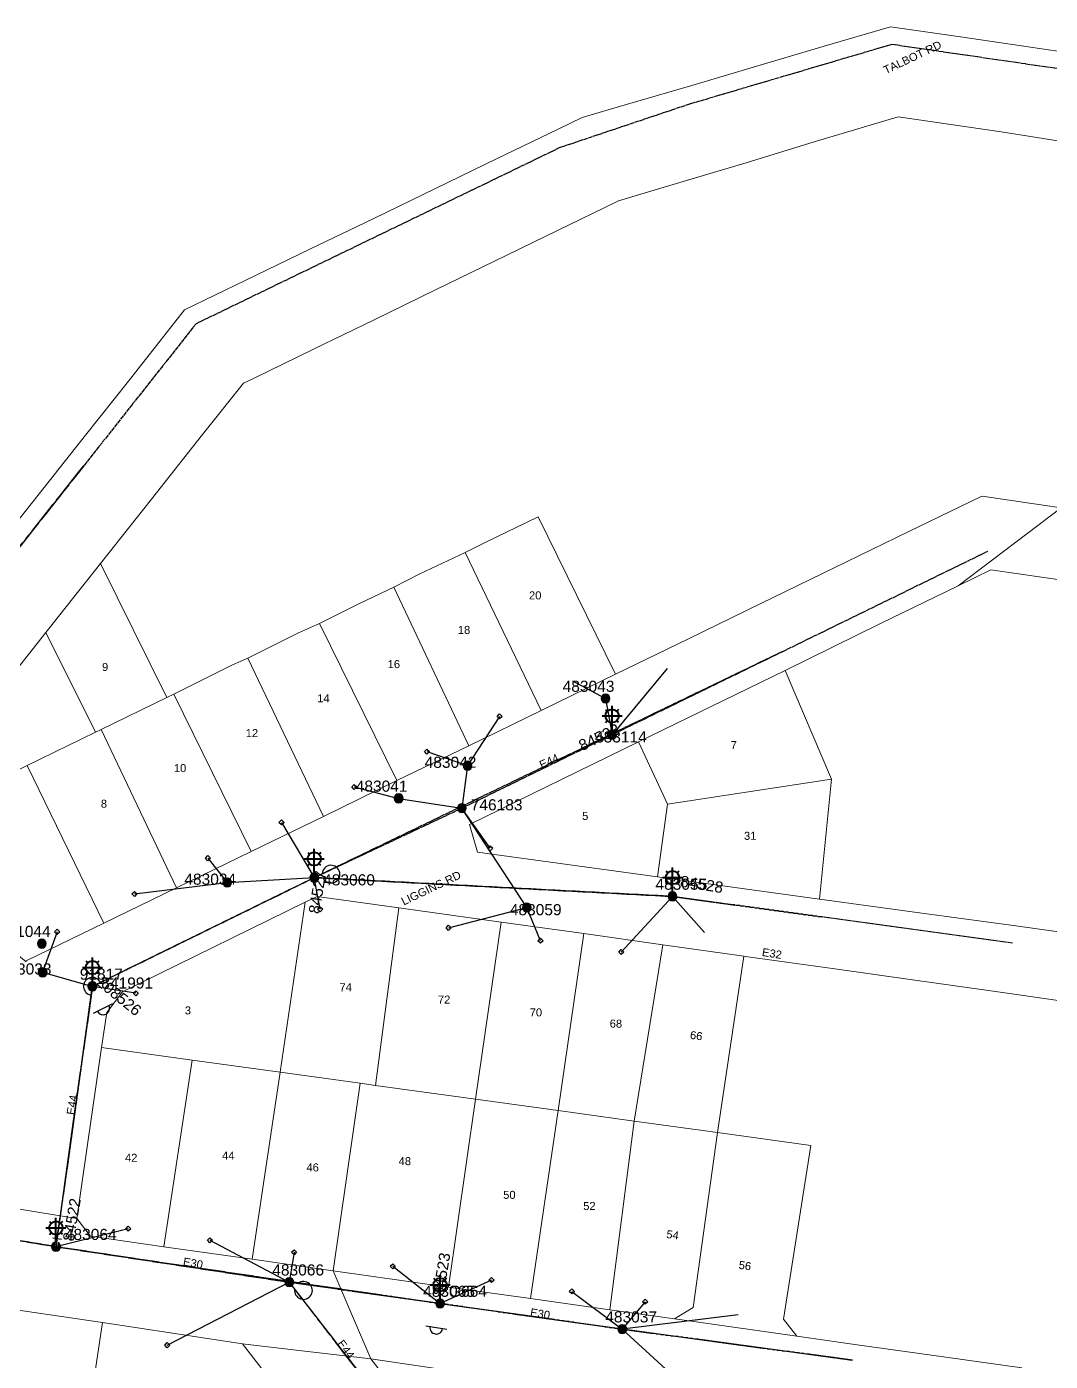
# Model space of a CAD drawing. Header units: metres. Extents: x 264012 to 265218, y 6264557 to 6265948.
# Drawn here: x 264582.5 to 264812.9, y 6265567.7 to 6265868 of the extents above; entities that cross this region are included whole.
import ezdxf
from ezdxf.enums import TextEntityAlignment as Align

# ---------------------------------------------------------------- set-up
doc = ezdxf.new("R2010")
doc.units = ezdxf.units.M
doc.linetypes.add('Cable Exist OH', pattern=[1, 1, 0])
doc.layers.get('0').update_dxf_attribs({"color": 6})
doc.layers.add('Cadastre Land Parcels_SP_EXT', color=9, linetype='Continuous', lineweight=5)
doc.layers.add('Cadastre Roads_SP_EXT', color=9, linetype='Continuous', lineweight=5)
for name, color, linetype in [('Equip_SP_HV_EXT', 7, 'Continuous'), ('Equip_SP_SL_EXT', 7, 'Continuous'), ('Mains_HV_EXT', 7, 'Continuous'), ('Mains_LV_EXT', 7, 'Continuous'), ('Mains_SL_EXT', 7, 'Continuous'), ('Services_SP_EXT', 7, 'Continuous'), ('SupportsOH_SP_TR_HV_LV_SL_EXT', 7, 'Continuous')]:
    doc.layers.add(name, color=color, linetype=linetype)
doc.layers.get('0').freeze()
doc.styles.add('iecARIAL', font='arial.ttf', dxfattribs={"height": 2})
doc.styles.add('POLE_LABEL', font='arial.ttf')
doc.styles.get("Standard").update_dxf_attribs({"font": 'arial.ttf'})

# ---------------------------------------------------------------- blocks, each defined once
blk = doc.blocks.new('SL_LANTERN_EXT')
at = {"lineweight": 40}
for p, q in [((0, 1.97), (0, 6.47)), ((-2.25, 4.22), (2.25, 4.22)), ((-1.46, 5.68), (-1.06, 5.28)), ((-1.46, 2.76), (-1.06, 3.16)), ((1.46, 5.68), (1.06, 5.28)), ((1.46, 2.76), (1.06, 3.16)), ((0, 0), (0, 2.72))]:
    blk.add_line(p, q, dxfattribs=at)
blk.add_circle((0, 4.22), 1.5, dxfattribs=at)
at = {"style": 'iecARIAL', "flags": 8}
blk.add_attdef('ASSET_NUM', (1.5, 1.5), '', height=2.5, dxfattribs=at)
for tag, p, height, flags in [('OPERATING_VOLTAGE', (0.98, -1.65), 0.2, 9), ('ORIENTATION', (0.98, -1.85), 0.2, 9), ('OWNED_BY', (0.98, -2.05), 0.2, 9), ('STATE', (0.98, -2.25), 0.2, 9), ('CONSTRUCTED_VOLTAGE', (0.98, -0.65), 0.2, 9), ('CONTROL_TYPE', (0.98, -0.85), 0.2, 9), ('LANTERN_PURPOSE', (0.98, -1.05), 0.2, 9), ('LANTERN_TYPE', (0.98, -1.25), 0.2, 9), ('NO_PHASES', (0.98, -1.45), 0.2, 9), ('USAGE', (0.98, -2.45), 0.2, 9), ('CEXIST', (0.98, -2.65), 0.2, 9), ('CNEW', (0.98, -2.85), 0.2, 9), ('CNUMBER', (0.98, -3.05), 0.2, 9), ('LNUMBER', (2.18, -3.25), 2.5, 8), ('CREMOVE', (0.98, -3.25), 0.2, 9), ('CREPLACE', (0.98, -3.45), 0.2, 9), ('LKINGHEIGHT', (0.98, -3.65), 0.2, 9), ('LBRACKET', (0.98, -3.85), 0.2, 9), ('LBRACKETVOCAB', (0.98, -4.05), 0.2, 9), ('LCATEGORY', (0.98, -4.25), 0.2, 9), ('LCHARGE1', (0.98, -4.45), 0.2, 9), ('LCHARGE1PERCENT', (0.98, -4.65), 0.2, 9), ('LCHARGE2', (0.98, -4.85), 0.2, 9), ('LCHARGE2PERCENT', (0.98, -5.05), 0.2, 9), ('LCHARGE3', (0.98, -5.25), 0.2, 9), ('LCHARGE3PERCENT', (0.98, -5.45), 0.2, 9), ('LEXIST', (0.98, -5.65), 0.2, 9), ('LLAMP', (0.98, -5.85), 0.2, 9), ('LLAMPVOCAB', (0.98, -6.05), 0.2, 9), ('LMAST', (0.98, -6.25), 0.2, 9), ('LMASTVOCAB', (0.98, -6.45), 0.2, 9), ('LNEW', (0.98, -6.65), 0.2, 9), ('LANTNUMBER', (0.98, -6.85), 0.2, 9), ('LOUTREACH', (0.98, -7.25), 0.2, 9), ('LOUTREACHVOCAB', (0.98, -7.45), 0.2, 9), ('LRATECODE', (0.98, -7.65), 0.2, 9), ('LREMOVE', (0.98, -7.85), 0.2, 9), ('LREPLACE', (0.98, -8.05), 0.2, 9), ('LTYPE', (0.98, -8.25), 0.2, 9), ('LTYPEVOCAB', (0.98, -8.45), 0.2, 9), ('LEGEND', (0.98, -8.65), 0.2, 9), ('LOCATION', (0.98, -8.85), 0.2, 9), ('NOTES', (0.98, -9.05), 0.2, 9), ('STREETNAME', (0.98, -9.25), 0.2, 9), ('SUBURB', (0.98, -9.45), 0.2, 1)]:
    blk.add_attdef(tag, p, '', height=height, dxfattribs=dict(flags=flags))
blk = doc.blocks.new('CCP_EXT')
blk.add_wipeout([(0, 0.57), (0.57, 0), (0, -0.57), (-0.57, 0)])
blk.add_lwpolyline([(-0.57, 0), (0, 0.57), (0.57, 0), (0, -0.57), (-0.57, 0)])
at = {"flags": 1}
blk.add_attdef('Z', (0, 0), '', height=0.2, dxfattribs=at)
at = {"flags": 9}
for tag, p in [('CCP_TYPE', (0, 0)), ('CONSTRUCTED_VOLTAGE', (0, -0.2)), ('OPERATING_VOLTAGE', (0, -0.6)), ('ORIENTATION', (0, -0.8)), ('OWNED_BY', (0, -1)), ('STATE', (0, -1.8)), ('NO_PHASES', (0, -0.4)), ('USAGE', (0, -1.2)), ('LEGEND', (0, -1.4)), ('LIFE_SUPPORT', (0, -1.6)), ('NOTES', (0, -2))]:
    blk.add_attdef(tag, text='', height=0.2, dxfattribs=at).set_placement(p, align=Align.MIDDLE_LEFT)
blk = doc.blocks.new('POLE_EXT')
blk.add_hatch(color=256).paths.add_polyline_path([(-1, 0, 1), (1, 0, 1)])
blk.add_lwpolyline([(-1, 0, 1), (1, 0, 1)], format="xyb", close=True)
for tag, height, flags, p in [('pNumber', 2.5, 8, (-17.84, 2.07)), ('OWNED_BY', 0.2, 9, (1.35, -0.4)), ('SPECIAL_USE', 0.2, 9, (1.35, -0.8)), ('STATE', 0.2, 9, (1.35, -1)), ('cLV', 0.2, 9, (1.35, -1.4)), ('hDepth', 0.2, 9, (1.35, -1.6)), ('hDia', 0.2, 9, (1.35, -1.8)), ('cHV', 0.2, 9, (1.35, -2)), ('PARENT', 0.2, 9, (1.35, -0.6)), ('USAGE', 0.2, 9, (1.35, -1.2)), ('LBRACKET', 0.2, 9, (1.35, -2.2)), ('LExisting', 0.2, 9, (1.35, -2.4)), ('LANTNUMBER', 0.2, 9, (1.35, -2.6)), ('LOther', 0.2, 9, (1.35, -2.8)), ('LRemove', 0.2, 9, (1.35, -3)), ('cLinedev', 0.2, 9, (1.35, -3.4)), ('pExisting', 0.2, 9, (1.35, -3.8)), ('pFooting', 0.2, 9, (1.35, -4.4)), ('pNew', 0.2, 9, (1.35, -4.6)), ('pRelocate', 0.2, 9, (1.35, -5)), ('pRemove', 0.2, 9, (1.35, -5.2)), ('pReplace', 0.2, 9, (1.35, -5.4)), ('pStay', 0.2, 9, (1.35, -5.6)), ('pType', 0.2, 9, (1.35, -5.8)), ('cspan', 0.2, 9, (1.35, -6)), ('LEGEND', 0.2, 9, (1.35, -3.2)), ('LOCATION', 0.2, 9, (1.35, -3.6)), ('PFNUMBER', 0.2, 9, (1.35, -4)), ('NEWPFNUMBER', 0.2, 9, (1.35, -4.2)), ('STREETNAME', 0.2, 9, (1.35, -6.2)), ('SUBURB', 0.2, 9, (1.35, -6.4)), ('OPERATED_BY', 0.2, 9, (1.36, -7.01)), ('NOTES', 0.2, 9, (1.35, -6.6)), ('MAINTAINED_BY', 0.2, 9, (1.36, -6.81))]:
    blk.add_attdef(tag, text='', height=height, dxfattribs=dict(flags=flags)).set_placement(p, align=Align.MIDDLE_LEFT)
at = {"style": 'POLE_LABEL'}
for tag, height, flags, p in [('ASSET_NUM', 2.5, 8, (2, 2)), ('STRUCTURE_PLANT_NUMBER', 0.2, 9, (1.35, 0.03)), ('STREET_CODE', 0.2, 9, (1.35, -0.2))]:
    blk.add_attdef(tag, text='', height=height, dxfattribs=dict(at, flags=flags)).set_placement(p, align=Align.MIDDLE_LEFT)
at = {"flags": 1}
blk.add_attdef('Z', (1.35, -7.33), '', height=0.2, dxfattribs=at)
blk = doc.blocks.new('HV_USL_CLOSED_EXT')
blk.add_line((2.4, 5.5), (-2.4, 5.5))
blk.add_lwpolyline([(1.44, 5.5, 0.414214), (0, 6.94, 0.414214), (-1.44, 5.5)], format="xyb")
for tag, height, flags, p in [('ASSET_NUM', 2.5, 8, (2, 2)), ('STREET_CODE', 0.2, 9, (1.5, 0)), ('ACTUAL_STATUS', 0.2, 9, (1.5, -0.2)), ('CONSTRUCTED_VOLTAGE', 0.2, 9, (1.5, -0.4)), ('OPERATING_VOLTAGE', 0.2, 9, (1.5, -0.8)), ('ORIENTATION', 0.2, 9, (1.5, -1)), ('OWNED_BY', 0.2, 9, (1.5, -1.2)), ('OPERATED_BY', 0.2, 9, (1.5, -1.4)), ('STATE', 0.2, 9, (1.5, -1.8)), ('SWITCH_TYPE', 0.2, 9, (1.5, -2)), ('STREETNAME', 0.2, 9, (1.5, -2.8)), ('SUBURB', 0.2, 9, (1.5, -3)), ('NO_PHASES', 0.2, 9, (1.5, -0.6)), ('MAINTAINED_BY', 0.2, 9, (1.5, -1.6)), ('USAGE', 0.2, 9, (1.5, -2.2)), ('LEGEND', 0.2, 9, (1.5, -2.4)), ('LOCATION', 0.2, 9, (1.5, -2.6)), ('Z', 0.2, 1, (1.5, -3.6)), ('NOTES', 0.2, 9, (1.5, -3.2)), ('LABEL_ALIGNMENT', 0.2, 9, (1.5, -3.4))]:
    blk.add_attdef(tag, text='', height=height, dxfattribs=dict(flags=flags)).set_placement(p, align=Align.MIDDLE_LEFT)
blk = doc.blocks.new('End Shackle_EXT')
blk.add_wipeout([(0, 0.25), (1.81, 0.25), (1.82, -0.25), (0, -0.25)])
blk.add_line((1.81, -1), (1.81, 1))
at = {"flags": 1}
blk.add_attdef('Z', (0, 0), '', height=0.2, dxfattribs=at)
at = {"flags": 9}
for tag, p in [('CONNECTOR_TYPE', (0, 0)), ('CONSTRUCTED_VOLTAGE', (0, -0.2)), ('OPERATING_VOLTAGE', (0, -0.6)), ('ORIENTATION', (0, -0.8)), ('OWNED_BY', (0, -1)), ('STATE', (0, -1.2)), ('NO_PHASES', (0, -0.4)), ('USAGE', (0, -1.4)), ('NOTES', (0, -1.6))]:
    blk.add_attdef(tag, text='', height=0.2, dxfattribs=at).set_placement(p, align=Align.MIDDLE_LEFT)

msp = doc.modelspace()

# ---------------------------------------------------------------- linework, layer by layer
at = {"layer": 'Cadastre Land Parcels_SP_EXT', "linetype": 'Continuous'}
for points in [[(264714.98, 6265722.27), (264697.58, 6265757.66), (264685.64, 6265751.89), (264681.16, 6265749.68), (264698.29, 6265714.16), (264714.98, 6265722.27)], [(264698.29, 6265714.16), (264681.16, 6265749.68), (264670.99, 6265744.86), (264665.13, 6265741.87), (264681.96, 6265706.22), (264698.29, 6265714.16)], [(264614.01, 6265717.08), (264599.12, 6265747.23), (264586.82, 6265731.69), (264597.95, 6265709.23), (264599.25, 6265709.85), (264614.01, 6265717.08)], [(264681.96, 6265706.22), (264665.13, 6265741.87), (264657.38, 6265738.21), (264648.35, 6265733.7), (264665.79, 6265698.36), (264681.96, 6265706.22)], [(264597.95, 6265709.23), (264586.82, 6265731.69), (264559.38, 6265697.04), (264564.88, 6265693.03), (264582.59, 6265701.73), (264597.95, 6265709.23)], [(264665.79, 6265698.36), (264648.35, 6265733.7), (264643.63, 6265731.58), (264632.25, 6265725.9), (264649.25, 6265690.31), (264665.79, 6265698.36)], [(264649.25, 6265690.31), (264632.25, 6265725.9), (264628.81, 6265724.37), (264615.57, 6265717.79), (264632.98, 6265682.41), (264649.25, 6265690.31)], [(264763.62, 6265698.65), (264753.21, 6265723.12), (264720.18, 6265707.06), (264726.7, 6265693.06), (264763.62, 6265698.65)], [(264632.98, 6265682.41), (264615.57, 6265717.79), (264614.01, 6265717.08), (264599.25, 6265709.85), (264616.17, 6265674.24), (264632.98, 6265682.41)], [(264616.17, 6265674.24), (264599.25, 6265709.85), (264597.95, 6265709.23), (264582.59, 6265701.73), (264599.83, 6265666.3), (264616.17, 6265674.24)], [(264726.7, 6265693.06), (264720.18, 6265707.06), (264682.17, 6265688.49), (264683.94, 6265682.28), (264724.47, 6265676.72), (264726.7, 6265693.06)], [(264599.83, 6265666.3), (264582.59, 6265701.73), (264564.88, 6265693.03), (264554.84, 6265680.1), (264582.36, 6265657.63), (264582.39, 6265657.81), (264599.83, 6265666.3)], [(264763.62, 6265698.65), (264726.7, 6265693.06), (264724.47, 6265676.72), (264760.88, 6265671.72), (264763.62, 6265698.65)], [(264666.26, 6265669.76), (264647.82, 6265672.33), (264645.16, 6265671), (264639.54, 6265632.76), (264657.5, 6265630.27), (264661.01, 6265629.81), (264666.26, 6265669.76)], [(264645.16, 6265671), (264604.03, 6265650.85), (264600.52, 6265646.18), (264599.34, 6265638.32), (264619.74, 6265635.49), (264639.54, 6265632.76), (264645.16, 6265671)], [(264689.28, 6265666.49), (264666.26, 6265669.76), (264661.01, 6265629.81), (264683.51, 6265626.72), (264689.28, 6265666.49)], [(264707.86, 6265663.94), (264689.28, 6265666.49), (264683.51, 6265626.72), (264702.08, 6265624.12), (264707.86, 6265663.94)], [(264725.63, 6265661.39), (264707.86, 6265663.94), (264702.08, 6265624.12), (264719.21, 6265621.77), (264725.63, 6265661.39)], [(264743.87, 6265658.85), (264725.63, 6265661.39), (264719.21, 6265621.77), (264737.99, 6265619.2), (264743.87, 6265658.85)], [(264619.74, 6265635.49), (264599.34, 6265638.32), (264593.78, 6265599.89), (264596.81, 6265595.85), (264613.34, 6265593.52), (264619.74, 6265635.49)], [(264639.54, 6265632.76), (264619.74, 6265635.49), (264613.34, 6265593.52), (264633.22, 6265590.69), (264639.54, 6265632.76)], [(264633.22, 6265590.69), (264651.48, 6265588.08), (264657.5, 6265630.27), (264639.54, 6265632.76), (264633.22, 6265590.69)], [(264661.01, 6265629.81), (264657.5, 6265630.27), (264651.48, 6265588.08), (264677.41, 6265584.43), (264683.51, 6265626.72), (264661.01, 6265629.81)], [(264702.08, 6265624.12), (264683.51, 6265626.72), (264677.41, 6265584.43), (264695.89, 6265581.86), (264702.08, 6265624.12)], [(264719.21, 6265621.77), (264702.08, 6265624.12), (264695.89, 6265581.86), (264713.75, 6265579.31), (264719.21, 6265621.77)], [(264737.99, 6265619.2), (264719.21, 6265621.77), (264713.75, 6265579.31), (264728.28, 6265577.3), (264732.52, 6265579.87), (264737.99, 6265619.2)], [(264758.97, 6265616.3), (264737.99, 6265619.2), (264732.52, 6265579.87), (264728.28, 6265577.3), (264732.09, 6265576.73), (264755.85, 6265573.37), (264752.81, 6265577.22), (264758.97, 6265616.3)], [(264572.86, 6265580.37), (264543.89, 6265584.66), (264559.37, 6265564.2), (264570.5, 6265549.48), (264574.28, 6265544.46), (264597.17, 6265560.48), (264599.53, 6265576.44), (264572.86, 6265580.37)], [(264631.07, 6265571.66), (264599.53, 6265576.44), (264597.17, 6265560.48), (264574.28, 6265544.46), (264581.57, 6265534.88), (264592.51, 6265520.38), (264608.82, 6265532.95), (264641.53, 6265558.09), (264631.07, 6265571.66)], [(264735.52, 6265557.14), (264659.92, 6265568.26), (264686.31, 6265534.24), (264696.19, 6265521.49), (264722.83, 6265542.14), (264722.83, 6265542.14), (264735.52, 6265557.14)]]:
    msp.add_lwpolyline(points, close=True, dxfattribs=at)
at = {"layer": 'Cadastre Roads_SP_EXT', "linetype": 'Continuous'}
for points in [[(264824.22, 6265861.05), (264808.43, 6265863.35), (264792.66, 6265865.64), (264776.9, 6265867.95), (264761.98, 6265863.55), (264747.05, 6265859.16), (264732.15, 6265854.75), (264717.19, 6265850.34), (264707.48, 6265847.52), (264702.08, 6265844.91), (264688.25, 6265838.22), (264674.51, 6265831.57), (264660.43, 6265824.75), (264646.39, 6265817.96), (264631.68, 6265810.84), (264618.02, 6265804.24), (264605.36, 6265788.24), (264595.74, 6265776.07), (264586.43, 6265764.3), (264576.76, 6265752.07)], [(264815.32, 6265759.69), (264792.15, 6265742.21), (264799.45, 6265745.74), (264824.41, 6265742.17)]]:
    msp.add_lwpolyline(points, dxfattribs=at)
msp.add_lwpolyline([(264659.92, 6265568.26), (264643.11, 6265570.24), (264631.07, 6265571.66), (264641.53, 6265558.09), (264652.49, 6265543.59), (264664.72, 6265527.61), (264676.85, 6265511.65), (264681.41, 6265522.55), (264686.31, 6265534.24), (264659.92, 6265568.26)], close=True, dxfattribs=at)
at = {"layer": 'Mains_HV_EXT', "linetype": 'Cable Exist OH'}
msp.add_lwpolyline([(264675.53, 6265580.74), (264641.58, 6265585.54)], dxfattribs=at)
at = {"layer": 'Mains_LV_EXT', "linetype": 'Cable Exist OH'}
for points in [[(264714.22, 6265708.69), (264752.68, 6265727.44)], [(264680.42, 6265692.17), (264714.22, 6265708.69)], [(264647.2, 6265676.54), (264680.42, 6265692.17)], [(264647.2, 6265676.54), (264727.82, 6265672.31)], [(264727.82, 6265672.31), (264761.5, 6265667.69)], [(264660.1, 6265561.62), (264641.58, 6265585.54)], [(264641.58, 6265585.54), (264675.53, 6265580.74)], [(264675.53, 6265580.74), (264716.52, 6265574.97)], [(264716.52, 6265574.97), (264762.99, 6265568.72)]]:
    msp.add_lwpolyline(points, dxfattribs=at)
at = {"layer": 'Mains_LV_EXT', "linetype": 'Continuous'}
for points in [[(264649.2, 6265676.44, 7.92866), (264649, 6265677.41)], [(264599.01, 6265653.07, 1.607937), (264596.99, 6265650.1)], [(264642.8, 6265583.96, 5.118214), (264643.56, 6265585.26)]]:
    msp.add_lwpolyline(points, format="xyb", dxfattribs=at)
at = {"layer": 'Mains_SL_EXT', "linetype": 'Cable Exist OH'}
for points in [[(264546.76, 6265707.8), (264577.53, 6265746.72), (264595.37, 6265769.24)], [(264714.22, 6265708.69), (264752.68, 6265727.44), (264798.8, 6265749.97)], [(264727.82, 6265672.31), (264647.2, 6265676.54)], [(264804.34, 6265661.83), (264761.5, 6265667.69), (264727.82, 6265672.31)]]:
    msp.add_lwpolyline(points, dxfattribs=at)
at = {"layer": 'Services_SP_EXT'}
for points in [[(264726.61, 6265723.57), (264714.22, 6265708.69)], [(264705.31, 6265720.79), (264712.76, 6265716.83), (264714.22, 6265708.69)], [(264681.7, 6265701.73), (264680.42, 6265692.17)], [(264627.61, 6265675.44), (264647.2, 6265676.54)], [(264735.01, 6265664.21), (264727.82, 6265672.31)], [(264742.61, 6265578.17), (264716.52, 6265574.97)], [(264716.52, 6265574.97), (264733.44, 6265559.44), (264717.38, 6265555.24)]]:
    msp.add_lwpolyline(points, dxfattribs=at)

# ---------------------------------------------------------------- block references
at = {"layer": 'Equip_SP_HV_EXT'}
ref = msp.add_blockref('HV_USL_CLOSED_EXT', (264597.27, 6265652.08), dxfattribs=dict(at, rotation=206.1046410010106))
ref.add_attrib('ASSET_NUM', '91817', dxfattribs={"layer": '0', "height": 2.5}).set_placement((264599.27, 6265652.83), align=Align.BOTTOM_CENTER)
at = {"layer": 'Equip_SP_SL_EXT'}
ref = msp.add_blockref('SL_LANTERN_EXT', (264714.22, 6265708.69), dxfattribs=at)
ref.add_attrib('ASSET_NUM', '84533', dxfattribs={"layer": '0', "height": 2.5, "rotation": 24.9378, "style": 'iecARIAL'}).set_placement((264715.72, 6265710.19), align=Align.MIDDLE_RIGHT)
ref = msp.add_blockref('SL_LANTERN_EXT', (264647.2, 6265676.54), dxfattribs=at)
ref.add_attrib('ASSET_NUM', '84527', dxfattribs={"layer": '0', "height": 2.5, "rotation": 80.5658, "style": 'iecARIAL'}).set_placement((264648.7, 6265678.04), align=Align.MIDDLE_RIGHT)
ref = msp.add_blockref('SL_LANTERN_EXT', (264727.82, 6265672.31), dxfattribs=at)
ref.add_attrib('ASSET_NUM', '84528', dxfattribs={"layer": '0', "height": 2.5, "rotation": 351.0725, "style": 'iecARIAL'}).set_placement((264729.32, 6265673.81), align=Align.BOTTOM_LEFT)
ref = msp.add_blockref('SL_LANTERN_EXT', (264597.27, 6265652.08), dxfattribs=at)
ref.add_attrib('ASSET_NUM', '208526', dxfattribs={"layer": '0', "height": 2.5, "rotation": 320.7106, "style": 'iecARIAL'}).set_placement((264598.77, 6265653.58), align=Align.MIDDLE_LEFT)
ref = msp.add_blockref('SL_LANTERN_EXT', (264589.07, 6265593.52), dxfattribs=at)
ref.add_attrib('ASSET_NUM', '84522', dxfattribs={"layer": '0', "height": 2.5, "rotation": 80.2528, "style": 'iecARIAL'}).set_placement((264590.57, 6265595.02), align=Align.TOP_LEFT)
ref = msp.add_blockref('SL_LANTERN_EXT', (264675.53, 6265580.74), dxfattribs=at)
ref.add_attrib('ASSET_NUM', '84523', dxfattribs={"layer": '0', "height": 2.5, "rotation": 80.7035, "style": 'iecARIAL'}).set_placement((264677.03, 6265582.24), align=Align.BOTTOM_LEFT)
at = {"layer": 'SupportsOH_SP_TR_HV_LV_SL_EXT'}
ref = msp.add_blockref('POLE_EXT', (264712.76, 6265716.83), dxfattribs=at)
ref.add_attrib('ASSET_NUM', '483043', dxfattribs={"layer": '0', "height": 2.5, "rotation": 0.0069, "style": 'POLE_LABEL'}).set_placement((264714.76, 6265717.58), align=Align.BOTTOM_RIGHT)
ref = msp.add_blockref('POLE_EXT', (264714.22, 6265708.69), dxfattribs=at)
ref.add_attrib('ASSET_NUM', '483114', dxfattribs={"layer": '0', "height": 2.5, "style": 'POLE_LABEL'}).set_placement((264716.22, 6265709.44), align=Align.TOP_CENTER)
ref = msp.add_blockref('POLE_EXT', (264680.42, 6265692.17), dxfattribs=at)
ref.add_attrib('ASSET_NUM', '746183', dxfattribs={"layer": '0', "height": 2.5, "style": 'POLE_LABEL'}).set_placement((264682.42, 6265692.92), align=Align.MIDDLE_LEFT)
ref = msp.add_blockref('POLE_EXT', (264627.61, 6265675.44), dxfattribs=at)
ref.add_attrib('ASSET_NUM', '483034', dxfattribs={"layer": '0', "height": 2.5, "style": 'POLE_LABEL'}).set_placement((264629.61, 6265676.19), align=Align.MIDDLE_RIGHT)
ref = msp.add_blockref('POLE_EXT', (264647.2, 6265676.54), dxfattribs=at)
ref.add_attrib('ASSET_NUM', '483060', dxfattribs={"layer": '0', "height": 2.5, "style": 'POLE_LABEL'}).set_placement((264649.2, 6265677.29), align=Align.TOP_LEFT)
ref = msp.add_blockref('POLE_EXT', (264727.82, 6265672.31), dxfattribs=at)
ref.add_attrib('ASSET_NUM', '483055', dxfattribs={"layer": '0', "height": 2.5, "style": 'POLE_LABEL'}).set_placement((264729.82, 6265673.06), align=Align.BOTTOM_CENTER)
ref = msp.add_blockref('POLE_EXT', (264695.04, 6265669.83), dxfattribs=at)
ref.add_attrib('ASSET_NUM', '483059', dxfattribs={"layer": '0', "height": 2.5, "style": 'POLE_LABEL'}).set_placement((264697.04, 6265670.58), align=Align.TOP_CENTER)
ref = msp.add_blockref('POLE_EXT', (264586.06, 6265655.24), dxfattribs=at)
ref.add_attrib('ASSET_NUM', '483033', dxfattribs={"layer": '0', "height": 2.5, "rotation": 0.0727, "style": 'POLE_LABEL'}).set_placement((264588.06, 6265655.99), align=Align.MIDDLE_RIGHT)
ref = msp.add_blockref('POLE_EXT', (264589.07, 6265593.52), dxfattribs=at)
ref.add_attrib('ASSET_NUM', '483064', dxfattribs={"layer": '0', "height": 2.5, "rotation": 0.0482, "style": 'POLE_LABEL'}).set_placement((264591.07, 6265594.27), align=Align.BOTTOM_LEFT)
ref = msp.add_blockref('POLE_EXT', (264641.58, 6265585.54), dxfattribs=at)
ref.add_attrib('ASSET_NUM', '483066', dxfattribs={"layer": '0', "height": 2.5, "rotation": 0.0184, "style": 'POLE_LABEL'}).set_placement((264643.58, 6265586.29), align=Align.BOTTOM_CENTER)
ref = msp.add_blockref('POLE_EXT', (264675.53, 6265580.74), dxfattribs=at)
ref.add_attrib('ASSET_NUM', '483065', dxfattribs={"layer": '0', "height": 2.5, "style": 'POLE_LABEL'}).set_placement((264677.53, 6265581.49), align=Align.BOTTOM_CENTER)
ref = msp.add_blockref('POLE_EXT', (264716.52, 6265574.97), dxfattribs=at)
ref.add_attrib('ASSET_NUM', '483037', dxfattribs={"layer": '0', "height": 2.5, "style": 'POLE_LABEL'}).set_placement((264718.52, 6265575.73), align=Align.BOTTOM_CENTER)

# ---------------------------------------------------------------- texts
at = {"layer": 'Cadastre Land Parcels_SP_EXT'}
for s, p in [('20', (264695.53, 6265739.13)), ('18', (264679.51, 6265731.36)), ('16', (264663.72, 6265723.67)), ('9', (264599.43, 6265723.02)), ('14', (264647.86, 6265715.97)), ('12', (264631.77, 6265708.16)), ('7', (264740.93, 6265705.47)), ('10', (264615.6, 6265700.27)), ('8', (264599.16, 6265692.27)), ('5', (264707.49, 6265689.52)), ('31', (264743.92, 6265685.04)), ('74', (264652.88, 6265650.99)), ('3', (264618.06, 6265645.77)), ('72', (264675.02, 6265648.2)), ('70', (264695.69, 6265645.32)), ('68', (264713.7, 6265642.8)), ('42', (264604.6, 6265612.61)), ('44', (264626.46, 6265613.12)), ('46', (264645.44, 6265610.45)), ('48', (264666.18, 6265611.86)), ('50', (264689.72, 6265604.28)), ('52', (264707.73, 6265601.77))]:
    msp.add_text(s, height=1.8, dxfattribs=at).set_placement(p)
for s, rotation, p in [('66', 352.061, (264731.68, 6265640.3)), ('54', 352.101, (264726.35, 6265595.49)), ('56', 351.8679, (264742.64, 6265588.57))]:
    msp.add_text(s, height=1.8, rotation=rotation, dxfattribs=at).set_placement(p)
at = {"layer": 'Cadastre Roads_SP_EXT'}
for s, rotation, p in [('TALBOT RD', 25.1799, (264775.83, 6265857.25)), ('LIGGINS RD', 25.5862, (264667.33, 6265670.25))]:
    msp.add_text(s, height=1.8, rotation=rotation, dxfattribs=at).set_placement(p)
at = {"layer": 'Mains_LV_EXT'}
for s, rotation, p in [('E44', 24.9378, (264698.4, 6265700.96)), ('E32', 351.0712, (264747.87, 6265658.94)), ('E44', 80.9487, (264593.21, 6265623.07)), ('E30', 349.9326, (264617.56, 6265589.33)), ('E30', 350.8576, (264695.69, 6265577.91)), ('E44', 306.6108, (264652.29, 6265571.71))]:
    msp.add_text(s, height=1.8, rotation=rotation, dxfattribs=at).set_placement(p)

# ---------------------------------------------------------------- next in the draw order: block references
at = {"layer": 'Services_SP_EXT'}
for p in [(264688.92, 6265712.82), (264672.56, 6265704.88), (264656.22, 6265696.93), (264639.83, 6265688.95), (264686.8, 6265683.14), (264623.28, 6265680.91), (264606.71, 6265672.87), (264648.53, 6265669.41), (264677.43, 6265665.24), (264589.33, 6265664.35), (264698.12, 6265662.35), (264716.29, 6265659.79), (264607.01, 6265650.52), (264605.34, 6265597.56), (264623.73, 6265594.97), (264642.67, 6265592.26), (264664.86, 6265589.12), (264687.09, 6265586.01), (264705.17, 6265583.46), (264721.68, 6265581.13), (264614.11, 6265571.37)]:
    msp.add_blockref('CCP_EXT', p, dxfattribs=at)

# ---------------------------------------------------------------- next in the draw order: linework, layer by layer
at = {"layer": 'Cadastre Roads_SP_EXT', "linetype": 'Continuous'}
for points in [[(264559.38, 6265697.04), (264586.82, 6265731.69), (264599.12, 6265747.23), (264610.54, 6265761.65), (264622.06, 6265776.19), (264631.27, 6265787.77), (264633.34, 6265788.73), (264647.06, 6265795.43), (264660.66, 6265802.03), (264674.62, 6265808.8), (264687.74, 6265815.18), (264701.92, 6265822.07), (264715.24, 6265828.55), (264715.71, 6265828.79), (264730.23, 6265833.16), (264744.65, 6265837.44), (264759.69, 6265842.02), (264778.61, 6265847.7), (264801.79, 6265844.27), (264817.88, 6265841.75)], [(264823.29, 6265663.13), (264805.12, 6265665.68), (264785.06, 6265668.39), (264760.88, 6265671.72), (264724.47, 6265676.72), (264683.94, 6265682.28), (264682.17, 6265688.49), (264720.18, 6265707.06), (264753.21, 6265723.12), (264774.66, 6265733.67), (264792.15, 6265742.21), (264815.32, 6265759.69), (264797.51, 6265762.38), (264797.27, 6265762.27), (264781.03, 6265754.37), (264764.39, 6265746.29), (264747.86, 6265738.25), (264731.47, 6265730.29), (264714.98, 6265722.27), (264698.29, 6265714.16), (264681.96, 6265706.22), (264665.79, 6265698.36), (264649.25, 6265690.31), (264632.98, 6265682.41), (264616.17, 6265674.24), (264599.83, 6265666.3), (264582.39, 6265657.81)], [(264574.88, 6265602.9), (264584.51, 6265601.37), (264593.78, 6265599.89), (264599.34, 6265638.32), (264600.52, 6265646.18), (264604.03, 6265650.85), (264645.16, 6265671), (264647.82, 6265672.33), (264666.26, 6265669.76), (264689.28, 6265666.49), (264707.86, 6265663.94), (264725.63, 6265661.39), (264743.87, 6265658.85), (264744.78, 6265658.75), (264764.37, 6265656.01), (264781.88, 6265653.52), (264800.01, 6265650.98), (264818.28, 6265648.37)], [(264806.45, 6265566.3), (264788.79, 6265568.76), (264769.93, 6265571.39), (264757.37, 6265573.18), (264755.85, 6265573.37), (264732.09, 6265576.73), (264728.28, 6265577.3), (264713.75, 6265579.31), (264695.89, 6265581.86), (264677.41, 6265584.43), (264677.41, 6265584.43), (264651.48, 6265588.08), (264655.82, 6265577.88), (264659.92, 6265568.26), (264735.52, 6265557.14)]]:
    msp.add_lwpolyline(points, dxfattribs=at)
at = {"layer": 'Mains_HV_EXT', "linetype": 'Cable Exist OH'}
for points in [[(264855.16, 6265852.58), (264777.19, 6265863.95), (264731.67, 6265850.53), (264702.47, 6265840.74), (264620.59, 6265801.12), (264546.76, 6265707.8), (264521.57, 6265673.71), (264509.84, 6265646.03)], [(264752.68, 6265727.44), (264647.2, 6265676.54), (264597.27, 6265652.08)], [(264641.58, 6265585.54), (264679.31, 6265536.82), (264755.38, 6265438.6)], [(264768.32, 6265568), (264716.52, 6265574.97), (264675.53, 6265580.74)]]:
    msp.add_lwpolyline(points, dxfattribs=at)
at = {"layer": 'Mains_LV_EXT', "linetype": 'Cable Exist OH'}
msp.add_lwpolyline([(264647.2, 6265676.54), (264597.27, 6265652.08)], dxfattribs=at)
at = {"layer": 'Mains_SL_EXT', "linetype": 'Cable Exist OH'}
for points in [[(264647.2, 6265676.54), (264680.42, 6265692.17), (264714.22, 6265708.69)], [(264597.27, 6265652.08), (264647.2, 6265676.54)], [(264700.38, 6265509.62), (264679.31, 6265536.82), (264660.1, 6265561.62), (264641.58, 6265585.54)], [(264675.53, 6265580.74), (264716.52, 6265574.97), (264768.32, 6265568)]]:
    msp.add_lwpolyline(points, dxfattribs=at)
at = {"layer": 'Services_SP_EXT'}
for points in [[(264688.92, 6265712.82), (264681.7, 6265701.73)], [(264672.56, 6265704.88), (264681.7, 6265701.73)], [(264656.22, 6265696.93), (264666.19, 6265694.36), (264680.42, 6265692.17)], [(264686.8, 6265683.14), (264680.42, 6265692.17)], [(264695.04, 6265669.83), (264680.42, 6265692.17)], [(264639.83, 6265688.95), (264647.2, 6265676.54)], [(264623.28, 6265680.91), (264627.61, 6265675.44)], [(264606.71, 6265672.87), (264627.61, 6265675.44)], [(264648.53, 6265669.41), (264647.2, 6265676.54)], [(264716.29, 6265659.79), (264727.82, 6265672.31)], [(264677.43, 6265665.24), (264695.04, 6265669.83)], [(264698.12, 6265662.35), (264695.04, 6265669.83)], [(264589.33, 6265664.35), (264586.06, 6265655.24), (264597.27, 6265652.08)], [(264607.01, 6265650.52), (264597.27, 6265652.08)], [(264605.34, 6265597.56), (264589.07, 6265593.52)], [(264623.73, 6265594.97), (264641.58, 6265585.54)], [(264642.67, 6265592.26), (264641.58, 6265585.54)], [(264664.86, 6265589.12), (264675.53, 6265580.74)], [(264614.11, 6265571.37), (264641.58, 6265585.54)], [(264687.09, 6265586.01), (264675.53, 6265580.74)], [(264705.17, 6265583.46), (264716.52, 6265574.97)], [(264721.68, 6265581.13), (264716.52, 6265574.97)]]:
    msp.add_lwpolyline(points, dxfattribs=at)

# ---------------------------------------------------------------- next in the draw order: block references
at = {"layer": 'Equip_SP_HV_EXT'}
ref = msp.add_blockref('HV_USL_CLOSED_EXT', (264675.53, 6265580.74), dxfattribs=dict(at, rotation=170.9938557415391))
ref.add_attrib('ASSET_NUM', 'G664', dxfattribs={"layer": '0', "height": 2.5}).set_placement((264677.53, 6265581.49), align=Align.BOTTOM_LEFT)
at = {"layer": 'SupportsOH_SP_TR_HV_LV_SL_EXT'}
ref = msp.add_blockref('POLE_EXT', (264681.7, 6265701.73), dxfattribs=at)
ref.add_attrib('ASSET_NUM', '483042', dxfattribs={"layer": '0', "height": 2.5, "rotation": 0.0589, "style": 'POLE_LABEL'}).set_placement((264683.7, 6265702.49), align=Align.MIDDLE_RIGHT)
ref = msp.add_blockref('POLE_EXT', (264666.19, 6265694.36), dxfattribs=at)
ref.add_attrib('ASSET_NUM', '483041', dxfattribs={"layer": '0', "height": 2.5, "rotation": 359.9411, "style": 'POLE_LABEL'}).set_placement((264668.19, 6265695.11), align=Align.BOTTOM_RIGHT)
ref = msp.add_blockref('POLE_EXT', (264585.88, 6265661.69), dxfattribs=at)
ref.add_attrib('ASSET_NUM', '331044', dxfattribs={"layer": '0', "height": 2.5, "style": 'POLE_LABEL'}).set_placement((264587.88, 6265662.44), align=Align.BOTTOM_RIGHT)
ref = msp.add_blockref('POLE_EXT', (264597.27, 6265652.08), dxfattribs=at)
ref.add_attrib('ASSET_NUM', '841991', dxfattribs={"layer": '0', "height": 2.5, "style": 'POLE_LABEL'}).set_placement((264599.27, 6265652.83), align=Align.MIDDLE_LEFT)

# ---------------------------------------------------------------- next in the draw order: block references
at = {"layer": 'Mains_LV_EXT', "rotation": 80.90922281396095}
msp.add_blockref('End Shackle_EXT', (264589.07, 6265593.52), dxfattribs=at)

# ---------------------------------------------------------------- next in the draw order: linework, layer by layer
at = {"layer": 'Mains_HV_EXT', "linetype": 'Cable Exist OH'}
for points in [[(264597.27, 6265652.08), (264589.07, 6265593.52)], [(264554.54, 6265599.25), (264589.07, 6265593.52)], [(264589.07, 6265593.52), (264641.58, 6265585.54)]]:
    msp.add_lwpolyline(points, dxfattribs=at)
at = {"layer": 'Mains_LV_EXT', "linetype": 'Cable Exist OH'}
for points in [[(264597.27, 6265652.08), (264589.07, 6265593.52)], [(264589.07, 6265593.52), (264554.54, 6265599.25)], [(264641.58, 6265585.54), (264589.07, 6265593.52)]]:
    msp.add_lwpolyline(points, dxfattribs=at)
at = {"layer": 'Mains_SL_EXT', "linetype": 'Cable Exist OH'}
for points in [[(264589.07, 6265593.52), (264597.27, 6265652.08)], [(264514.81, 6265604.89), (264554.54, 6265599.25), (264589.07, 6265593.52)], [(264589.07, 6265593.52), (264641.57, 6265585.76), (264675.53, 6265580.74)]]:
    msp.add_lwpolyline(points, dxfattribs=at)

doc.saveas('drawing.dxf')
